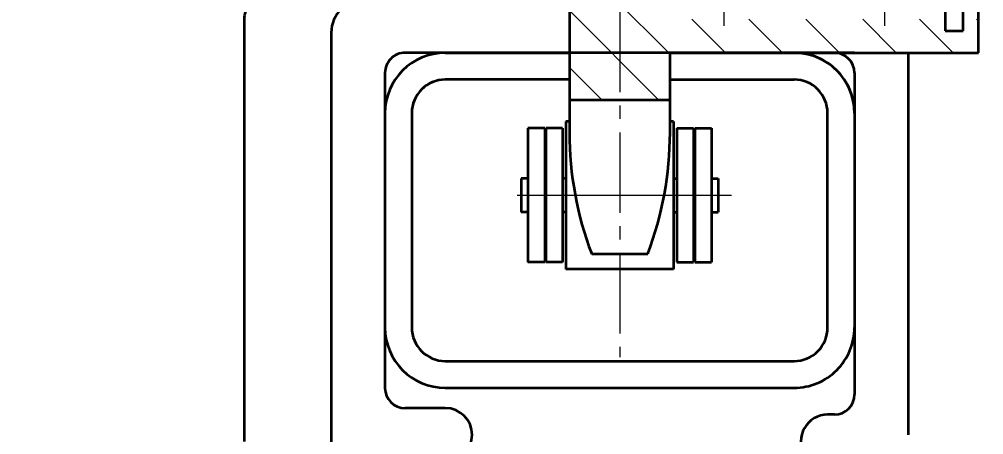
# Model space of a CAD drawing. Header units: millimetres. Extents: x -17820 to 17820, y -12600 to 12600.
# Drawn here: x 6433 to 6576.8, y 5665.9 to 5727.9 of the extents above; entities that cross this region are included whole.
import ezdxf

# ---------------------------------------------------------------- set-up
doc = ezdxf.new("R2010")
doc.units = ezdxf.units.MM
doc.linetypes.add('点画线', pattern=[18, 12, -2, 2, -2])
doc.layers.get('0').update_dxf_attribs({"lineweight": 35})
for name, color, linetype, lineweight in [('EB0_1_1_1_1_1_1_1_1_1_1_1_1_1_1_1_1_1_1', 7, 'Continuous', 35), ('EB0_1_1_1_1_1_1_1_1_1_1_1_1_1_1_1_1_1_1_1', 7, 'Continuous', 35), ('EB0_1_1_1_1_1_1_1_1_1_1_1_1_1_1_1_1_1_1_1_1_1_1_1_1_1_1_1', 7, 'Continuous', 35), ('EB0_1_1_1_1_1_1_1_1_1_1_1_1_1_1_1_1_1_1_1_1_1_1_1_1_1_1_1_1_1_1_1_1', 7, 'Continuous', 35), ('中心线层', 1, '点画线', 18), ('剖面线层', 4, 'Continuous', 18), ('尺寸线层', 3, 'Continuous', 18)]:
    doc.layers.add(name, color=color, linetype=linetype, lineweight=lineweight)
doc.styles.add('机械', font='isocp', dxfattribs={"width": 0.667, "bigfont": 'gbcbig.shx'})
doc.dimstyles.new('标准', dxfattribs={"dimscale": 60, "dimtxt": 4, "dimasz": 3, "dimexe": 1, "dimexo": 0, "dimgap": 0.76128, "dimtad": 1, "dimdec": 1, "dimdsep": 46, "dimtxsty": '机械', "dimblk": '_CAXARROW', "dimcen": 0, "dimdle": 4, "dimclrt": 2, "dimaunit": 1, "dimazin": 2, "dimtfac": 0.707107, "dimtdec": 3, "dimtmove": 0, "dimatfit": 3, "dimfxl": 0, "dimfrac": 2, "dimtolj": 1, "dimlwd": 18, "dimarcsym": 0})

# ---------------------------------------------------------------- blocks, each defined once
blk = doc.blocks.new('*X203')
at = {"layer": '尺寸线层', "linetype": 'Continuous', "lineweight": 18}
for points in [[(6075.544911341531, 9740.274669552007), (6255.544911341531, 9717.774669552007), (6255.544911341531, 9762.774669552007)], [(9180.544878123146, 9740.274669552007), (9000.544878123146, 9717.774669552007), (9000.544878123146, 9762.774669552007)]]:
    blk.add_hatch(color=0, dxfattribs=at).paths.add_polyline_path(points, flags=0)
at = {"layer": '尺寸线层', "color": 0, "linetype": 'Continuous'}
for p, q in [((6075.544911341531, 5567.917650173547), (6075.544911341531, 9800.274669552007)), ((9180.544878123146, 6254.417626093274), (9180.544878123146, 9800.274669552007))]:
    blk.add_line(p, q, dxfattribs=at)
at = {"layer": '尺寸线层', "color": 0, "linetype": 'Continuous', "lineweight": 18}
blk.add_line((9180.544878123146, 9740.274669552007), (6075.544911341531, 9740.274669552007), dxfattribs=at)
at = {"layer": '尺寸线层', "color": 2, "insert": (7628.044894232342, 9905.951469552005), "char_height": 240, "width": 827.842285714285, "attachment_point": 5, "line_spacing_factor": 0.9398120375924814, "style": '机械'}
blk.add_mtext('\\T1.1;3105', dxfattribs=at)
blk = doc.blocks.new('_CAXARROW')
blk.add_hatch(color=2).paths.add_polyline_path([(0, 0), (-1, 0.125), (-1, -0.125)], flags=0)

msp = doc.modelspace()

# ---------------------------------------------------------------- hatches: boundary and pattern name
at = {"layer": '剖面线层', "linetype": 'Continuous', "lineweight": 18}
h = msp.add_hatch(dxfattribs=at)
h.set_pattern_fill('无图案', color=256, scale=6, angle=-45, style=0, pattern_type=0)
h.set_pattern_definition([(-45, (0, 0), (4.242640687119285, 4.242640687119286), [])])
edge = h.paths.add_edge_path(flags=0)
edge.add_line((6530.044899420624, 5715.917675207498), (6522.544899420624, 5715.917675207498))
edge.add_line((6530.044899420624, 5722.917675207498), (6530.044899420624, 5715.917675207498))
edge.add_line((6576.044899420624, 5722.917675207498), (6530.044899420624, 5722.917675207498))
edge.add_line((6576.044899420624, 5727.917675207498), (6576.044899420624, 5722.917675207498))
edge.add_line((6573.744899420621, 5727.917675207498), (6576.044899420624, 5727.917675207498))
edge.add_line((6573.744899420621, 5726.167675207498), (6573.744899420621, 5727.917675207498))
edge.add_line((6571.044899420624, 5726.167675207498), (6573.744899420621, 5726.167675207498))
edge.add_line((6571.044899420624, 5727.917675207498), (6571.044899420624, 5726.167675207498))
edge.add_line((6569.044899420624, 5727.917675207498), (6571.044899420624, 5727.917675207498))
edge.add_line((6562.044899420624, 5727.917675207498), (6569.044899420624, 5727.917675207498))
edge.add_line((6555.044899420187, 5727.917675207498), (6562.044899420624, 5727.917675207498))
edge.add_line((6545.044899420624, 5727.917675207498), (6555.044899420187, 5727.917675207498))
edge.add_line((6538.044899420624, 5727.917675207498), (6545.044899420624, 5727.917675207498))
edge.add_line((6531.044899420187, 5727.917675207498), (6538.044899420624, 5727.917675207498))
edge.add_line((6529.044899420624, 5727.917675207498), (6531.044899420187, 5727.917675207498))
edge.add_line((6529.044899420624, 5729.917675207051), (6529.044899420624, 5727.917675207498))
edge.add_line((6529.044899420624, 5734.917675207498), (6529.044899420624, 5729.917675207051))
edge.add_line((6528.044899420624, 5734.917675207498), (6529.044899420624, 5734.917675207498))
edge.add_line((6528.044899420624, 5742.917675207498), (6528.044899420624, 5734.917675207498))
edge.add_line((6522.544899420624, 5742.917675207498), (6528.044899420624, 5742.917675207498))
edge.add_line((6522.544899420624, 5715.917675207498), (6522.544899420624, 5742.917675207498))
edge.add_line((6522.544899420624, 5715.917675207498), (6515.044899420624, 5715.917675207498))
edge.add_line((6522.544899420624, 5742.917675207498), (6522.544899420624, 5715.917675207498))
edge.add_line((6515.044899420624, 5742.917675207498), (6522.544899420624, 5742.917675207498))
edge.add_line((6515.044899420624, 5715.917675207498), (6515.044899420624, 5742.917675207498))
edge = h.paths.add_edge_path(flags=0)
edge.add_line((6528.044899420624, 5792.917675207498), (6522.544899420624, 5792.917675207498))
edge.add_line((6528.044899420624, 5800.917675207498), (6528.044899420624, 5792.917675207498))
edge.add_line((6529.044899420624, 5800.917675207498), (6528.044899420624, 5800.917675207498))
edge.add_line((6529.044899420624, 5805.917675207647), (6529.044899420624, 5800.917675207498))
edge.add_line((6529.044899420624, 5807.917675207498), (6529.044899420624, 5805.917675207647))
edge.add_line((6531.044899420478, 5807.917675207498), (6529.044899420624, 5807.917675207498))
edge.add_line((6538.044899420624, 5807.917675207498), (6531.044899420478, 5807.917675207498))
edge.add_line((6545.044899420333, 5807.917675207498), (6538.044899420624, 5807.917675207498))
edge.add_line((6555.044899420478, 5807.917675207498), (6545.044899420333, 5807.917675207498))
edge.add_line((6562.044899420624, 5807.917675207498), (6555.044899420478, 5807.917675207498))
edge.add_line((6569.044899420333, 5807.917675207498), (6562.044899420624, 5807.917675207498))
edge.add_line((6571.044899420624, 5807.917675207498), (6569.044899420333, 5807.917675207498))
edge.add_line((6571.044899420624, 5809.667675207498), (6571.044899420624, 5807.917675207498))
edge.add_line((6573.744899420621, 5809.667675207498), (6571.044899420624, 5809.667675207498))
edge.add_line((6573.744899420621, 5807.917675207498), (6573.744899420621, 5809.667675207498))
edge.add_line((6576.044899420624, 5807.917675207498), (6573.744899420621, 5807.917675207498))
edge.add_line((6576.044899420624, 5812.917675207498), (6576.044899420624, 5807.917675207498))
edge.add_line((6530.044899420624, 5812.917675207498), (6576.044899420624, 5812.917675207498))
edge.add_line((6530.044899420624, 5819.917675207498), (6530.044899420624, 5812.917675207498))
edge.add_line((6522.544899420624, 5819.917675207498), (6530.044899420624, 5819.917675207498))
edge.add_line((6522.544899420624, 5810.553037744519), (6522.544899420624, 5819.917675207498))
edge.add_line((6522.544899420624, 5792.917675207498), (6522.544899420624, 5810.553037744519))
edge.add_line((6522.544899420624, 5792.917675207498), (6515.044899420624, 5792.917675207498))
edge.add_line((6522.544899420624, 5819.917675207498), (6522.544899420624, 5792.917675207498))
edge.add_line((6515.044899420624, 5819.917675207498), (6522.544899420624, 5819.917675207498))
edge.add_line((6515.044899420624, 5792.917675207498), (6515.044899420624, 5819.917675207498))

# ---------------------------------------------------------------- linework, layer by layer
at = {"layer": 'EB0_1_1_1_1_1_1_1_1_1_1_1_1_1_1_1_1_1_1', "linetype": 'Continuous', "lineweight": 35}
for p, q in [((6571.044899420631, 5726.167675207487), (6573.744899420628, 5726.167675207487)), ((6496.544899420645, 5722.915633550771), (6515.044899420631, 5722.915633550771)), ((6530.044899420631, 5710.983137388377), (6530.044899420631, 5722.917675207487)), ((6530.044899420631, 5722.917675207487), (6576.044899420631, 5722.917675207487)), ((6557.544899420616, 5722.915633550771), (6530.044899420631, 5722.915633550771)), ((6515.044899420631, 5718.915633550825), (6496.544899420587, 5718.915633550789)), ((6530.044899420616, 5718.915633550825), (6548.544899420704, 5718.915633550789)), ((6515.044899420631, 5715.917675207487), (6530.044899420631, 5715.917675207487)), ((6487.544899420631, 5713.915633550705), (6487.544899420631, 5681.915633550785)), ((6491.544899420631, 5713.915633550869), (6491.544899420631, 5681.915633550716)), ((6553.544899420631, 5681.91563355072), (6553.544899420631, 5713.915633550982)), ((6557.544899420631, 5713.915633550661), (6557.544899420631, 5681.915633550647)), ((6511.358469897277, 5711.644837966329), (6508.858469897277, 5711.644837966329)), ((6508.858469897277, 5711.644837966329), (6508.858469897277, 5691.644837966329)), ((6511.358469897277, 5711.644837966329), (6511.358469897277, 5691.644837966329)), ((6514.023614859725, 5711.644837966329), (6511.523614859725, 5711.644837966329)), ((6511.523614859725, 5711.644837966329), (6511.523614859725, 5691.644837966329)), ((6514.023614859725, 5711.644837966329), (6514.023614859725, 5691.644837966329)), ((6514.523614859725, 5712.644837966223), (6514.523614859725, 5690.644837966325)), ((6515.044899420631, 5712.644837966332), (6514.523614859725, 5712.644837966332)), ((6530.566183981522, 5712.644837966351), (6530.044899420631, 5712.644837966347)), ((6530.566183981522, 5712.644837966223), (6530.566183981522, 5690.644837966325)), ((6531.066183981522, 5711.644837966329), (6531.066183981522, 5691.644837966329)), ((6531.066183981522, 5711.644837966329), (6533.566183981522, 5711.644837966329)), ((6533.566183981522, 5711.644837966329), (6533.566183981522, 5691.644837966329)), ((6533.73132894397, 5711.644837966329), (6533.73132894397, 5691.644837966329)), ((6533.73132894397, 5711.644837966329), (6536.23132894397, 5711.644837966329)), ((6536.23132894397, 5711.644837966329), (6536.23132894397, 5691.644837966329)), ((6507.858469897277, 5704.144837966329), (6507.858469897277, 5699.144837966329)), ((6508.858469897277, 5704.144837966329), (6507.858469897277, 5704.144837966329)), ((6511.523614859725, 5704.144837966329), (6511.358469897277, 5704.144837966329)), ((6514.523614859725, 5704.144837966329), (6514.023614859725, 5704.144837966329)), ((6530.566183981522, 5704.144837966329), (6531.066183981522, 5704.144837966329)), ((6533.566183981522, 5704.144837966329), (6533.73132894397, 5704.144837966329)), ((6536.23132894397, 5704.144837966329), (6537.23132894397, 5704.144837966329)), ((6537.23132894397, 5704.144837966329), (6537.23132894397, 5699.144837966329)), ((6508.858469897277, 5699.144837966329), (6507.858469897277, 5699.144837966329)), ((6508.858469897277, 5699.14483796633), (6507.858469897277, 5699.14483796633)), ((6511.523614859725, 5699.144837966329), (6511.358469897277, 5699.144837966329)), ((6511.523614859725, 5699.14483796633), (6511.358469897277, 5699.14483796633)), ((6514.523614859725, 5699.144837966329), (6514.023614859725, 5699.144837966329)), ((6514.523614859725, 5699.14483796633), (6514.023614859725, 5699.14483796633)), ((6530.566183981522, 5699.144837966329), (6531.066183981522, 5699.144837966329)), ((6530.566183981522, 5699.14483796633), (6531.066183981522, 5699.14483796633)), ((6533.566183981522, 5699.144837966329), (6533.73132894397, 5699.144837966329)), ((6533.566183981522, 5699.14483796633), (6533.73132894397, 5699.14483796633)), ((6536.23132894397, 5699.144837966329), (6537.23132894397, 5699.144837966329)), ((6536.23132894397, 5699.14483796633), (6537.23132894397, 5699.14483796633)), ((6518.36564942063, 5692.917675207487), (6526.724149420632, 5692.917675207487)), ((6518.36564942063, 5692.917675207487), (6526.724149420632, 5692.917675207487)), ((6518.36564942063, 5692.917675207488), (6526.724149420632, 5692.917675207488)), ((6518.36564942063, 5692.917675207488), (6526.724149420632, 5692.917675207488)), ((6511.358469897277, 5691.644837966329), (6508.858469897277, 5691.644837966329)), ((6511.358469897277, 5691.64483796633), (6508.858469897277, 5691.64483796633)), ((6514.023614859725, 5691.644837966329), (6511.523614859725, 5691.644837966329)), ((6514.023614859725, 5691.64483796633), (6511.523614859725, 5691.64483796633)), ((6531.066183981522, 5691.644837966329), (6533.566183981522, 5691.644837966329)), ((6531.066183981522, 5691.64483796633), (6533.566183981522, 5691.64483796633)), ((6533.73132894397, 5691.644837966329), (6536.23132894397, 5691.644837966329)), ((6533.73132894397, 5691.64483796633), (6536.23132894397, 5691.64483796633)), ((6530.566183981522, 5690.644837966307), (6514.523614859725, 5690.644837966325)), ((6530.566183981522, 5690.644837966308), (6514.523614859725, 5690.644837966326)), ((6496.544899420485, 5676.915633550771), (6548.544899420762, 5676.915633550771)), ((6496.544899420616, 5672.915633550771), (6548.544899420893, 5672.915633550771))]:
    msp.add_line(p, q, dxfattribs=at)
at = {"layer": 'EB0_1_1_1_1_1_1_1_1_1_1_1_1_1_1_1_1_1_1', "color": 7, "linetype": 'Continuous', "lineweight": 35}
for p, q in [((6518.36564942063, 5692.917675207487), (6526.724149420632, 5692.917675207487)), ((6518.36564942063, 5692.917675207488), (6526.724149420632, 5692.917675207488))]:
    msp.add_line(p, q, dxfattribs=at)
at = {"layer": 'EB0_1_1_1_1_1_1_1_1_1_1_1_1_1_1_1_1_1_1', "linetype": 'Continuous', "lineweight": 35}
for centre, radius, start, end in [((6496.54489942066, 5713.91563355073), 9.000000000040018, 90, 179.9999999999942), ((6548.544899420427, 5713.915633550574), 9.00000000019645, 359.9999999999942, 90), ((6496.544899420573, 5713.915633550847), 4.999999999941792, 90, 179.9999999999896), ((6548.544899420762, 5713.915633550923), 4.999999999865395, 0, 90), ((6565.844899420619, 5710.983134499669), 50.79999999999929, 180.0000012074192, 200.8314054046074), ((6479.244899420628, 5710.983134499669), 50.79999999999865, 339.1685970101905, 1.207379155987589e-06), ((6496.544899420631, 5681.915633550774), 9.000000000003638, 180, 270), ((6496.544899420631, 5681.915633550775), 9.000000000003638, 180, 270), ((6496.544899420529, 5681.915633550676), 4.999999999903594, 180, 270), ((6496.544899420529, 5681.915633550677), 4.999999999903594, 180, 270), ((6548.54489942082, 5681.915633550574), 8.99999999980355, 270, 5.790023100248998e-12), ((6548.544899420718, 5681.915633550676), 4.999999999901775, 270, 1.042204158042439e-11)]:
    msp.add_arc(centre, radius, start, end, dxfattribs=at)
at = {"layer": 'EB0_1_1_1_1_1_1_1_1_1_1_1_1_1_1_1_1_1_1_1', "linetype": 'Continuous', "lineweight": 35}
for p, q in [((6496.544899420645, 5722.915633550771), (6515.044899420631, 5722.915633550771)), ((6557.544899420616, 5722.915633550771), (6530.044899420631, 5722.915633550771)), ((6515.044899420631, 5718.915633550825), (6496.544899420587, 5718.915633550789)), ((6530.044899420616, 5718.915633550825), (6548.544899420704, 5718.915633550789)), ((6487.544899420631, 5713.915633550705), (6487.544899420631, 5681.915633550785)), ((6491.544899420631, 5713.915633550869), (6491.544899420631, 5681.915633550716)), ((6553.544899420631, 5681.91563355072), (6553.544899420631, 5713.915633550982)), ((6557.544899420631, 5713.915633550661), (6557.544899420631, 5681.915633550647)), ((6496.544899420485, 5676.915633550771), (6548.544899420762, 5676.915633550771)), ((6496.544899420616, 5672.915633550771), (6548.544899420893, 5672.915633550771))]:
    msp.add_line(p, q, dxfattribs=at)
for centre, radius, start, end in [((6496.54489942066, 5713.91563355073), 9.000000000040018, 90, 179.9999999999942), ((6548.544899420427, 5713.915633550574), 9.00000000019645, 359.9999999999942, 90), ((6496.544899420573, 5713.915633550847), 4.999999999941792, 90, 179.9999999999896), ((6548.544899420762, 5713.915633550923), 4.999999999865395, 0, 90), ((6496.544899420631, 5681.915633550774), 9.000000000003638, 180, 270), ((6496.544899420631, 5681.915633550775), 9.000000000003638, 180, 270), ((6496.544899420529, 5681.915633550676), 4.999999999903594, 180, 270), ((6496.544899420529, 5681.915633550677), 4.999999999903594, 180, 270), ((6548.54489942082, 5681.915633550574), 8.99999999980355, 270, 5.790023100248998e-12), ((6548.544899420718, 5681.915633550676), 4.999999999901775, 270, 1.042204158042439e-11)]:
    msp.add_arc(centre, radius, start, end, dxfattribs=at)
at = {"layer": 'EB0_1_1_1_1_1_1_1_1_1_1_1_1_1_1_1_1_1_1_1_1_1_1_1_1_1_1_1'}
for p, q in [((6466.544899420631, 5727.915633550832), (6466.544899420631, 5664.915633550991)), ((6479.544899420631, 5725.915633551112), (6479.544899420631, 5602.915633550771)), ((6554.544899420485, 5722.915633550771), (6490.544899420427, 5722.915633550771)), ((6565.544899420631, 5722.917675207487), (6565.544899420631, 5665.915633550701)), ((6487.544899420631, 5719.915633551254), (6487.544899420631, 5672.887833364221)), ((6557.544899420631, 5719.915633550429), (6557.544899420631, 5671.915633550643)), ((6496.544899420631, 5669.887833364273), (6490.5448994205, 5669.887833364273)), ((6554.544899420936, 5668.915633550771), (6553.544899420631, 5668.915633550771))]:
    msp.add_line(p, q, dxfattribs=at)
for centre, radius, start, end in [((6469.544899420587, 5727.915633550814), 2.999999999956344, 90, 180.0000000000695), ((6484.544899420383, 5725.915633551014), 4.999999999758074, 90, 179.9999999999896), ((6490.544899420282, 5719.915633551112), 2.99999999965803, 90.00000000006948, 180.000000000938), ((6554.544899420383, 5719.915633550529), 3.000000000243745, 0, 90), ((6490.544899420536, 5672.887833364182), 2.999999999909051, 180, 270), ((6554.544899420849, 5671.91563355055), 2.999999999779902, 270, 0), ((6496.544899420631, 5665.887833364273), 4, 270, 90), ((6553.544899420631, 5664.915633550771), 4, 89.99999999986973, 269.9999999999218)]:
    msp.add_arc(centre, radius, start, end, dxfattribs=at)
at = {"layer": 'EB0_1_1_1_1_1_1_1_1_1_1_1_1_1_1_1_1_1_1_1_1_1_1_1_1_1_1_1_1_1_1_1_1', "linetype": 'Continuous', "lineweight": 35}
for p, q in [((6515.044899420624, 5824.852214445547), (6515.044899420624, 5710.98313309852)), ((6576.044899420624, 5722.917675207458), (6576.044899420624, 5812.917675207498)), ((6573.744899420621, 5726.167675207422), (6573.744899420621, 5809.667675207498)), ((6571.044899420624, 5747.917675207498), (6571.044899420624, 5726.167675207498)), ((6571.044899420624, 5726.167675207498), (6573.744899420621, 5726.167675207498)), ((6571.044899420616, 5726.167675207487), (6573.744899420613, 5726.167675207487)), ((6496.544899420638, 5722.915633550781), (6515.044899420624, 5722.915633550781)), ((6496.544899420631, 5722.915633550771), (6515.044899420616, 5722.915633550771)), ((6530.044899420624, 5710.983137388388), (6530.044899420624, 5722.917675207498)), ((6530.044899420624, 5722.917675207498), (6576.044899420624, 5722.917675207498)), ((6530.044899420616, 5710.983137388377), (6530.044899420616, 5722.917675207487)), ((6530.044899420616, 5722.917675207487), (6576.044899420616, 5722.917675207487)), ((6557.544899420624, 5722.915633550781), (6530.044899420624, 5722.915633550781)), ((6557.544899420616, 5722.915633550771), (6530.044899420616, 5722.915633550771)), ((6515.044899420638, 5718.915633550836), (6496.544899420594, 5718.9156335508)), ((6515.044899420631, 5718.915633550825), (6496.544899420587, 5718.915633550789)), ((6530.044899420624, 5718.915633550836), (6548.544899420711, 5718.9156335508)), ((6530.044899420616, 5718.915633550825), (6548.544899420704, 5718.915633550789)), ((6515.044899420624, 5715.917675207498), (6530.044899420624, 5715.917675207498)), ((6515.044899420616, 5715.917675207487), (6530.044899420616, 5715.917675207487)), ((6487.544899420624, 5713.915633550716), (6487.544899420624, 5681.915633550796)), ((6487.544899420616, 5713.915633550705), (6487.544899420616, 5681.915633550785)), ((6491.544899420624, 5713.91563355088), (6491.544899420624, 5681.915633550727)), ((6491.544899420616, 5713.915633550869), (6491.544899420616, 5681.915633550716)), ((6553.544899420624, 5681.91563355073), (6553.544899420624, 5713.915633550992)), ((6553.544899420616, 5681.91563355072), (6553.544899420616, 5713.915633550982)), ((6557.544899420624, 5713.915633550672), (6557.544899420624, 5681.915633550658)), ((6557.544899420616, 5713.915633550661), (6557.544899420616, 5681.915633550647)), ((6511.35846989727, 5711.64483796634), (6508.85846989727, 5711.64483796634)), ((6508.85846989727, 5711.64483796634), (6508.85846989727, 5691.64483796634)), ((6511.358469897263, 5711.644837966329), (6508.858469897263, 5711.644837966329)), ((6508.858469897263, 5711.644837966329), (6508.858469897263, 5691.644837966329)), ((6511.35846989727, 5711.64483796634), (6511.35846989727, 5691.64483796634)), ((6511.358469897263, 5711.644837966329), (6511.358469897263, 5691.644837966329)), ((6514.023614859732, 5711.64483796634), (6511.523614859732, 5711.64483796634)), ((6511.523614859732, 5711.64483796634), (6511.523614859732, 5691.64483796634)), ((6514.023614859725, 5711.644837966329), (6511.523614859725, 5711.644837966329)), ((6511.523614859725, 5711.644837966329), (6511.523614859725, 5691.644837966329)), ((6514.023614859732, 5711.64483796634), (6514.023614859732, 5691.64483796634)), ((6514.023614859725, 5711.644837966329), (6514.023614859725, 5691.644837966329)), ((6514.523614859732, 5712.644837966234), (6514.523614859732, 5690.644837966336)), ((6515.044899420624, 5712.644837966343), (6514.523614859732, 5712.644837966343)), ((6514.523614859725, 5712.644837966223), (6514.523614859725, 5690.644837966325)), ((6515.044899420616, 5712.644837966332), (6514.523614859725, 5712.644837966332)), ((6530.566183981515, 5712.644837966362), (6530.044899420624, 5712.644837966358)), ((6530.566183981507, 5712.644837966351), (6530.044899420616, 5712.644837966347)), ((6530.566183981515, 5712.644837966234), (6530.566183981515, 5690.644837966336)), ((6530.566183981507, 5712.644837966223), (6530.566183981507, 5690.644837966325)), ((6531.066183981515, 5711.64483796634), (6531.066183981515, 5691.64483796634)), ((6531.066183981515, 5711.64483796634), (6533.566183981515, 5711.64483796634)), ((6531.066183981507, 5711.644837966329), (6531.066183981507, 5691.644837966329)), ((6531.066183981507, 5711.644837966329), (6533.566183981507, 5711.644837966329)), ((6533.566183981515, 5711.64483796634), (6533.566183981515, 5691.64483796634)), ((6533.566183981507, 5711.644837966329), (6533.566183981507, 5691.644837966329)), ((6533.731328943977, 5711.64483796634), (6533.731328943977, 5691.64483796634)), ((6533.731328943977, 5711.64483796634), (6536.231328943977, 5711.64483796634)), ((6533.73132894397, 5711.644837966329), (6533.73132894397, 5691.644837966329)), ((6533.73132894397, 5711.644837966329), (6536.23132894397, 5711.644837966329)), ((6536.231328943977, 5711.64483796634), (6536.231328943977, 5691.64483796634)), ((6536.23132894397, 5711.644837966329), (6536.23132894397, 5691.644837966329)), ((6507.85846989727, 5704.14483796634), (6507.85846989727, 5699.14483796634)), ((6508.85846989727, 5704.14483796634), (6507.85846989727, 5704.14483796634)), ((6507.858469897263, 5704.144837966329), (6507.858469897263, 5699.144837966329)), ((6508.858469897263, 5704.144837966329), (6507.858469897263, 5704.144837966329)), ((6511.523614859732, 5704.14483796634), (6511.35846989727, 5704.14483796634)), ((6511.523614859725, 5704.144837966329), (6511.358469897263, 5704.144837966329)), ((6514.523614859732, 5704.14483796634), (6514.023614859732, 5704.14483796634)), ((6514.523614859725, 5704.144837966329), (6514.023614859725, 5704.144837966329)), ((6530.566183981515, 5704.14483796634), (6531.066183981515, 5704.14483796634)), ((6530.566183981507, 5704.144837966329), (6531.066183981507, 5704.144837966329)), ((6533.566183981515, 5704.14483796634), (6533.731328943977, 5704.14483796634)), ((6533.566183981507, 5704.144837966329), (6533.73132894397, 5704.144837966329)), ((6536.231328943977, 5704.14483796634), (6537.231328943977, 5704.14483796634)), ((6536.23132894397, 5704.144837966329), (6537.23132894397, 5704.144837966329)), ((6537.231328943977, 5704.14483796634), (6537.231328943977, 5699.14483796634)), ((6537.23132894397, 5704.144837966329), (6537.23132894397, 5699.144837966329)), ((6508.85846989727, 5699.14483796634), (6507.85846989727, 5699.14483796634)), ((6508.858469897263, 5699.144837966329), (6507.858469897263, 5699.144837966329)), ((6508.858469897263, 5699.144837966341), (6507.858469897263, 5699.144837966341)), ((6508.858469897263, 5699.14483796633), (6507.858469897263, 5699.14483796633)), ((6511.523614859732, 5699.14483796634), (6511.35846989727, 5699.14483796634)), ((6511.523614859725, 5699.144837966329), (6511.358469897263, 5699.144837966329)), ((6511.523614859725, 5699.144837966341), (6511.358469897263, 5699.144837966341)), ((6511.523614859725, 5699.14483796633), (6511.358469897263, 5699.14483796633)), ((6514.523614859732, 5699.14483796634), (6514.023614859732, 5699.14483796634)), ((6514.523614859725, 5699.144837966329), (6514.023614859725, 5699.144837966329)), ((6514.523614859725, 5699.144837966341), (6514.023614859725, 5699.144837966341)), ((6514.523614859725, 5699.14483796633), (6514.023614859725, 5699.14483796633)), ((6530.566183981515, 5699.14483796634), (6531.066183981515, 5699.14483796634)), ((6530.566183981507, 5699.144837966329), (6531.066183981507, 5699.144837966329)), ((6530.566183981507, 5699.144837966341), (6531.066183981507, 5699.144837966341)), ((6530.566183981507, 5699.14483796633), (6531.066183981507, 5699.14483796633)), ((6533.566183981515, 5699.14483796634), (6533.731328943977, 5699.14483796634)), ((6533.566183981507, 5699.144837966329), (6533.73132894397, 5699.144837966329)), ((6533.566183981507, 5699.144837966341), (6533.73132894397, 5699.144837966341)), ((6533.566183981507, 5699.14483796633), (6533.73132894397, 5699.14483796633)), ((6536.231328943977, 5699.14483796634), (6537.231328943977, 5699.14483796634)), ((6536.23132894397, 5699.144837966329), (6537.23132894397, 5699.144837966329)), ((6536.23132894397, 5699.144837966341), (6537.23132894397, 5699.144837966341)), ((6536.23132894397, 5699.14483796633), (6537.23132894397, 5699.14483796633)), ((6518.365649420623, 5692.917675207498), (6526.724149420625, 5692.917675207498)), ((6518.365649420623, 5692.917675207498), (6526.724149420625, 5692.917675207498)), ((6518.365649420615, 5692.917675207487), (6526.724149420617, 5692.917675207487)), ((6518.365649420615, 5692.917675207487), (6526.724149420617, 5692.917675207487)), ((6518.365649420615, 5692.917675207499), (6526.724149420617, 5692.917675207499)), ((6518.365649420615, 5692.917675207499), (6526.724149420617, 5692.917675207499)), ((6518.365649420615, 5692.917675207488), (6526.724149420617, 5692.917675207488)), ((6518.365649420615, 5692.917675207488), (6526.724149420617, 5692.917675207488)), ((6511.35846989727, 5691.64483796634), (6508.85846989727, 5691.64483796634)), ((6511.358469897263, 5691.644837966329), (6508.858469897263, 5691.644837966329)), ((6511.358469897263, 5691.644837966341), (6508.858469897263, 5691.644837966341)), ((6511.358469897263, 5691.64483796633), (6508.858469897263, 5691.64483796633)), ((6514.023614859732, 5691.64483796634), (6511.523614859732, 5691.64483796634)), ((6514.023614859725, 5691.644837966329), (6511.523614859725, 5691.644837966329)), ((6514.023614859725, 5691.644837966341), (6511.523614859725, 5691.644837966341)), ((6514.023614859725, 5691.64483796633), (6511.523614859725, 5691.64483796633)), ((6531.066183981515, 5691.64483796634), (6533.566183981515, 5691.64483796634)), ((6531.066183981507, 5691.644837966329), (6533.566183981507, 5691.644837966329)), ((6531.066183981507, 5691.644837966341), (6533.566183981507, 5691.644837966341)), ((6531.066183981507, 5691.64483796633), (6533.566183981507, 5691.64483796633)), ((6533.731328943977, 5691.64483796634), (6536.231328943977, 5691.64483796634)), ((6533.73132894397, 5691.644837966329), (6536.23132894397, 5691.644837966329)), ((6533.73132894397, 5691.644837966341), (6536.23132894397, 5691.644837966341)), ((6533.73132894397, 5691.64483796633), (6536.23132894397, 5691.64483796633)), ((6530.566183981515, 5690.644837966318), (6514.523614859732, 5690.644837966336)), ((6530.566183981507, 5690.644837966307), (6514.523614859725, 5690.644837966325)), ((6530.566183981507, 5690.644837966319), (6514.523614859725, 5690.644837966337)), ((6530.566183981507, 5690.644837966308), (6514.523614859725, 5690.644837966326)), ((6496.544899420493, 5676.915633550781), (6548.544899420769, 5676.915633550781)), ((6496.544899420485, 5676.915633550771), (6548.544899420762, 5676.915633550771)), ((6496.544899420624, 5672.915633550781), (6548.5448994209, 5672.915633550781)), ((6496.544899420616, 5672.915633550771), (6548.544899420893, 5672.915633550771))]:
    msp.add_line(p, q, dxfattribs=at)
at = {"layer": 'EB0_1_1_1_1_1_1_1_1_1_1_1_1_1_1_1_1_1_1_1_1_1_1_1_1_1_1_1_1_1_1_1_1', "color": 7, "linetype": 'Continuous', "lineweight": 35}
for p, q in [((6518.365649420623, 5692.917675207498), (6526.724149420625, 5692.917675207498)), ((6518.365649420615, 5692.917675207487), (6526.724149420617, 5692.917675207487)), ((6518.365649420615, 5692.917675207499), (6526.724149420617, 5692.917675207499)), ((6518.365649420615, 5692.917675207488), (6526.724149420617, 5692.917675207488))]:
    msp.add_line(p, q, dxfattribs=at)
at = {"layer": 'EB0_1_1_1_1_1_1_1_1_1_1_1_1_1_1_1_1_1_1_1_1_1_1_1_1_1_1_1_1_1_1_1_1', "linetype": 'Continuous', "lineweight": 35}
for centre, radius, start, end in [((6496.544899420667, 5713.915633550741), 9.000000000040018, 90, 179.9999999999942), ((6496.54489942066, 5713.91563355073), 9.000000000040018, 90, 179.9999999999942), ((6548.544899420434, 5713.915633550585), 9.00000000019645, 0, 90), ((6548.544899420427, 5713.915633550574), 9.00000000019645, 359.9999999999942, 90), ((6496.544899420565, 5713.915633550858), 4.999999999941792, 89.99999999958312, 179.9999999729027), ((6496.544899420558, 5713.915633550847), 4.999999999941792, 90.00000000006253, 180.0000000008859), ((6548.544899420769, 5713.915633550934), 4.999999999865395, 0, 90), ((6548.544899420762, 5713.915633550923), 4.999999999865395, 0, 90), ((6565.844899420626, 5710.98313449968), 50.79999999999929, 180.0000012074171, 200.8314054046058), ((6565.844899420619, 5710.983134499669), 50.79999999999929, 180.0000012074192, 200.8314054046106), ((6479.244899420613, 5710.983134499669), 50.79999999999865, 339.16859701019, 1.207378130196074e-06), ((6479.244899420621, 5710.98313449968), 50.79999999999984, 339.1685967712326, 9.684210274331782e-07), ((6496.544899420638, 5681.915633550785), 9.000000000003638, 180, 270), ((6496.544899420631, 5681.915633550774), 9.000000000003638, 180, 270), ((6496.544899420631, 5681.915633550786), 9.000000000003638, 180, 270), ((6496.544899420631, 5681.915633550775), 9.000000000003638, 180, 270), ((6496.544899420536, 5681.915633550687), 4.999999999903594, 180, 270), ((6496.544899420529, 5681.915633550676), 4.999999999903594, 180, 270), ((6496.544899420529, 5681.915633550688), 4.999999999903594, 180, 270), ((6496.544899420529, 5681.915633550677), 4.999999999903594, 180, 270), ((6548.544899420827, 5681.915633550585), 8.99999999980355, 270.0000000004169, 2.709730810916257e-08), ((6548.544899420725, 5681.915633550687), 4.999999999901775, 270.0000000004273, 2.710773015067892e-08), ((6548.54489942082, 5681.915633550574), 8.99999999980355, 270, 5.790023100248998e-12), ((6548.544899420718, 5681.915633550676), 4.999999999901775, 270, 1.042204158042439e-11)]:
    msp.add_arc(centre, radius, start, end, dxfattribs=at)
at = {"layer": '中心线层', "linetype": '点画线', "lineweight": 18}
for p, q in [((6522.544899420624, 5855.041794667059), (6522.544899420624, 5677.481609109325)), ((6522.544899420624, 5855.041794667059), (6522.544899420624, 5677.481609109325)), ((6538.044899420624, 5810.917675207498), (6538.044899420624, 5724.917675207498)), ((6562.044899420624, 5810.917675207498), (6562.044899420624, 5724.917675207498))]:
    msp.add_line(p, q, dxfattribs=at)
at = {"layer": '中心线层', "linetype": 'Continuous', "lineweight": 18}
for p, q in [((6507.241954939076, 5701.64483796634), (6539.215587016995, 5701.64483796634)), ((6507.241954939069, 5701.644837966329), (6539.215587016988, 5701.644837966329)), ((6507.241954939069, 5701.644837966329), (6539.215587016988, 5701.644837966329))]:
    msp.add_line(p, q, dxfattribs=at)

# ---------------------------------------------------------------- dimensions: what is measured, and where the dimension line sits
at = {"layer": '尺寸线层'}
dim = msp.add_linear_dim(base=(6075.544911341531, 9740.274669552007), p1=(9180.544878123146, 6254.417626093274), p2=(6075.544911341531, 5567.917650173547), dimstyle='标准', override={"dimsah": 1, "dimtfill": 1, "dimtzin": 8}, dxfattribs=at)
dim.commit()
dim.dimension.update_dxf_attribs({"geometry": '*X203', "text_midpoint": (7628.044894732338, 9740.274669552007)})

doc.saveas('drawing.dxf')
